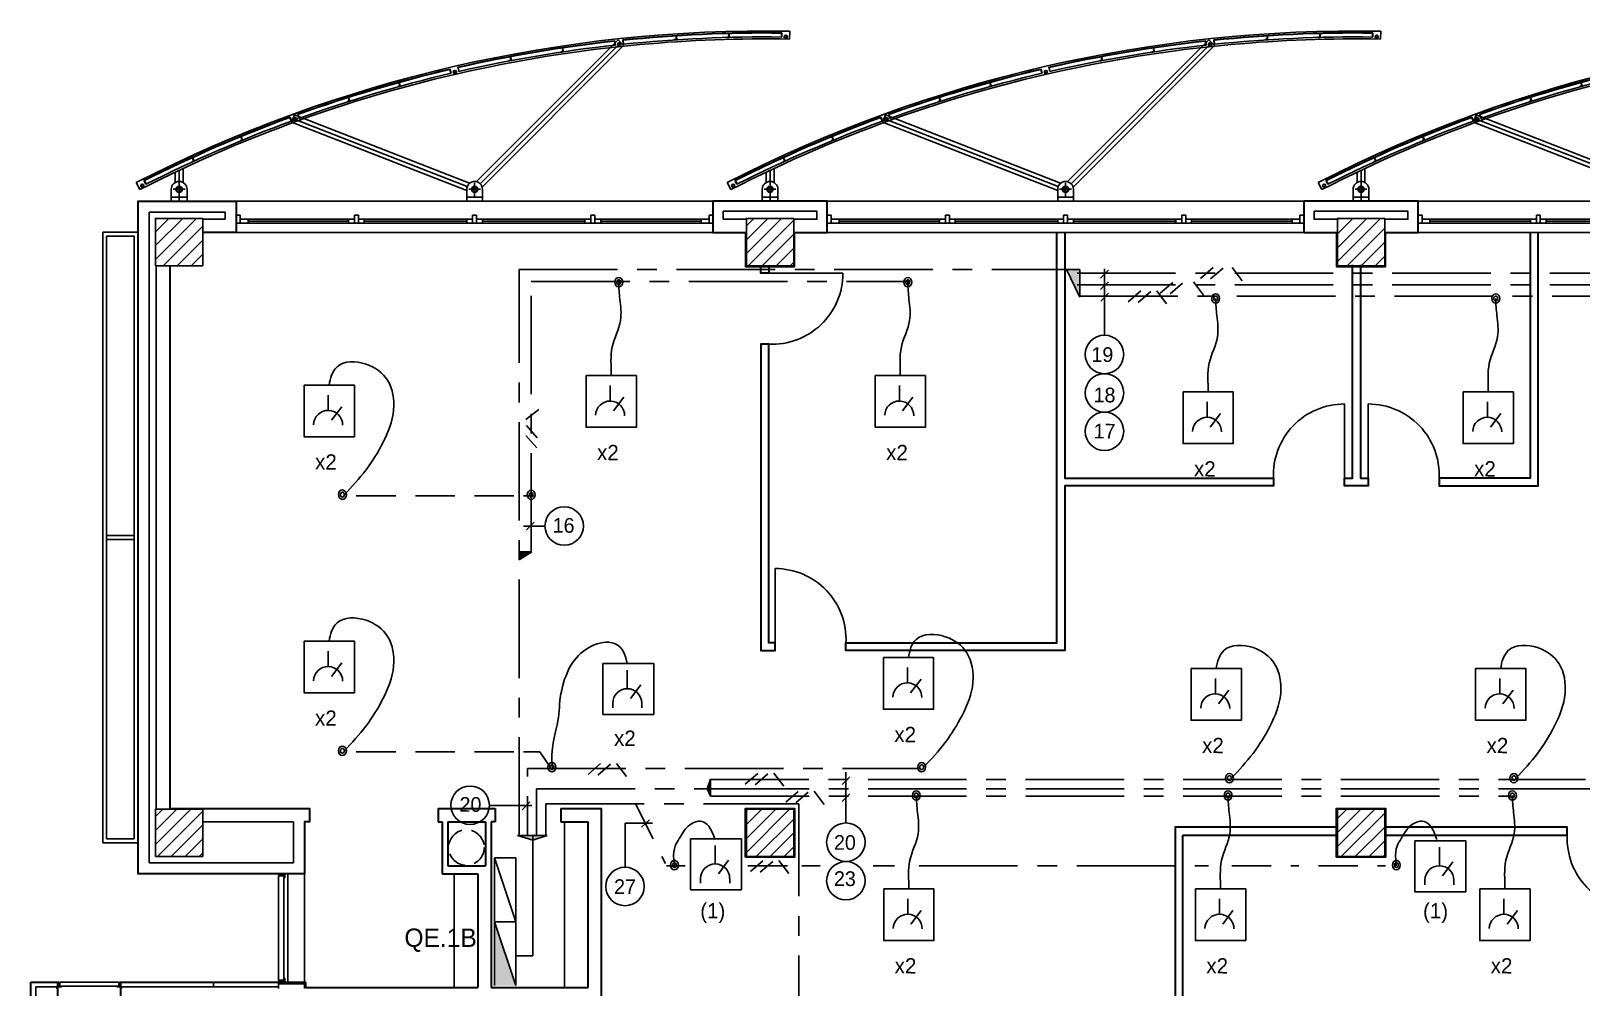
# Model space of a CAD drawing. Extents: x 21.2 to 81.9, y 10.7 to 70.
# Drawn here: x 27.15 to 46.83, y 57.77 to 69.92 of the extents above; entities that cross this region are included whole.
import ezdxf

# ---------------------------------------------------------------- set-up
doc = ezdxf.new("R2010")
doc.units = 0
doc.header["$MEASUREMENT"] = 0
for name, pattern in [('1st floor plan$0$Dash', [200, 100, -100]), ('1st floor plan$0$Hidden', [0.375, 0.25, -0.125]), ('Center', [2, 1.25, -0.25, 0.25, -0.25]), ('Dash-Dot', [1, 0.5, -0.25, 0, -0.25]), ('Dashed', [0.75, 0.5, -0.25])]:
    doc.linetypes.add(name, pattern=pattern)
for name, color, linetype in [('1st floor plan$0$1F', 15, 'Continuous'), ('1st floor plan$0$1FIN', 15, 'Continuous'), ('1st floor plan$0$2F', 7, 'Continuous'), ('1st floor plan$0$2FIN', 7, 'Continuous'), ('1st floor plan$0$CAI', 52, 'Continuous'), ('1st floor plan$0$Doors', 142, 'Continuous'), ('1st floor plan$0$FAC', 142, 'Continuous'), ('1st floor plan$0$FACH', 142, 'Continuous'), ('1st floor plan$0$Hatch', 15, 'Continuous'), ('1st floor plan$0$Pillars', 30, 'Continuous'), ('Xref_Plan', 7, 'Continuous')]:
    doc.layers.add(name, color=color, linetype=linetype)
for name, color, linetype, lineweight in [('1st floor plan$0$Interior Walls', 7, 'Continuous', 30), ('1st floor plan$0$Partitions', 7, 'Continuous', 30), ('Connections', 7, 'Continuous', 25), ('Devices', 5, 'Continuous', 25), ('Wiring', 7, 'Continuous', 25)]:
    doc.layers.add(name, color=color, linetype=linetype, lineweight=lineweight)

# ---------------------------------------------------------------- blocks, each defined once
blk = doc.blocks.new('Bola')
at = {"layer": 'Connections', "color": 7, "linetype": 'Continuous', "const_width": 0.2}
blk.add_lwpolyline([(-0.1, 0, 1), (0.1, 0, 1)], format="xyb", close=True, dxfattribs=at)
at = {"layer": 'Connections', "color": 7, "linetype": 'Continuous'}
blk.add_circle((0, 0), 0.2, dxfattribs=at)
blk = doc.blocks.new('R1')
at = {"color": 0, "linetype": 'ByBlock', "lineweight": -2}
for p, q in [((-0.184, 1.07), (-0.184, 1.264)), ((-0.145, 0.944), (-0.013, 1.117))]:
    blk.add_line(p, q, dxfattribs=at)
blk.add_lwpolyline([(-0.491, 1.392), (0.147, 1.392), (0.147, 0.736), (-0.491, 0.736)], close=True, dxfattribs=at)
blk.add_arc((-0.186, 0.886), 0.184, 359.2185, 179.2185, dxfattribs=at)
at = {"color": 0, "linetype": 'ByBlock', "lineweight": -2, "start_tangent": (0.685424, 0.728144), "end_tangent": (-0.106772, -0.994284)}
blk.add_spline([(0.02, -0.001), (0.295, 0.315), (0.508, 0.657), (0.645, 1.076), (0.568, 1.452), (0.295, 1.657), (-0.073, 1.623), (-0.172, 1.392)], degree=3, dxfattribs=at)
at = {"layer": 'Devices', "linetype": 'ByBlock', "lineweight": -2, "xscale": -0.2510903654909363, "yscale": 0.2989553822111439, "zscale": 0.2510903654909365, "rotation": 359.2184524543058}
blk.add_blockref('Bola', (-0.005, 0), dxfattribs=at)
at = {"color": 0, "linetype": 'ByBlock', "lineweight": -2}
blk.add_text('x2', height=0.1944, rotation=359.2185, dxfattribs=at).set_placement((-0.353, 0.32))
blk = doc.blocks.new('R2')
at = {"color": 0, "linetype": 'ByBlock', "lineweight": -2}
for p, q in [((-0.107, -1.505), (-0.107, -1.311)), ((-0.068, -1.632), (0.063, -1.459))]:
    blk.add_line(p, q, dxfattribs=at)
blk.add_lwpolyline([(-0.414, -1.184), (0.224, -1.184), (0.224, -1.84), (-0.414, -1.84)], close=True, dxfattribs=at)
blk.add_arc((-0.109, -1.69), 0.184, 359.2185, 179.2185, dxfattribs=at)
at = {"color": 0, "linetype": 'ByBlock', "lineweight": -2, "start_tangent": (0, 1), "end_tangent": (0, 1)}
blk.add_spline([(-0.095, -1.184), (-0.082, -0.82), (0.023, -0.483), (0.015, -0.214), (0, 0.003)], degree=3, dxfattribs=at)
at = {"layer": 'Devices', "linetype": 'ByBlock', "lineweight": -2, "xscale": -0.2510903654909363, "yscale": 0.2989553822111439, "zscale": 0.2510903654909365, "rotation": 359.2184524543058}
blk.add_blockref('Bola', (0, 0.003), dxfattribs=at)
at = {"color": 0, "linetype": 'ByBlock', "lineweight": -2}
blk.add_text('x2', height=0.1944, rotation=359.2185, dxfattribs=at).set_placement((-0.276, -2.255))
blk = doc.blocks.new('1st floor plan$0$Door 1')
blk.add_line((0, 0), (0, 0.941))
blk.add_arc((0, 0.041), 0.9, 357.3627, 90)
blk = doc.blocks.new('1st floor plan$0$BR 5')
at = {"color": 0}
for p, q in [((1.82, 2.046), (0.026, 0.247)), ((1.836, 1.991), (0.071, 0.221)), ((1.891, 1.975), (0.097, 0.176)), ((1.776, 2.03), (1.782, 1.98)), ((1.776, 2.03), (1.782, 1.98)), ((1.781, 2.035), (1.787, 1.98)), ((1.781, 2.035), (1.787, 1.98)), ((1.82, 2.046), (1.891, 1.975)), ((1.88, 2.046), (1.886, 1.991)), ((1.886, 2.041), (1.891, 1.991)), ((2.535, 2.051), (2.535, 2.046)), ((2.535, 2.051), (2.535, 2.046)), ((2.557, 2.098), (2.559, 2.053)), ((2.557, 2.098), (2.559, 2.053)), ((2.562, 2.098), (2.565, 2.048)), ((2.562, 2.098), (2.565, 2.048)), ((3.203, 2.082), (3.203, 2.077)), ((3.203, 2.082), (3.203, 2.077)), ((3.227, 2.128), (3.228, 2.083)), ((3.227, 2.128), (3.228, 2.083)), ((3.232, 2.128), (3.233, 2.078)), ((3.232, 2.128), (3.233, 2.078)), ((3.895, 2.133), (3.894, 2.083)), ((3.895, 2.133), (3.894, 2.083)), ((3.9, 2.138), (3.899, 2.083)), ((3.9, 2.138), (3.899, 2.083)), ((4, 2.156), (3.998, 2.056)), ((0.436, 1.784), (0.437, 1.779)), ((0.436, 1.784), (0.437, 1.779)), ((0.452, 1.833), (0.461, 1.788)), ((0.452, 1.833), (0.461, 1.788)), ((0.457, 1.833), (0.467, 1.784)), ((0.457, 1.833), (0.467, 1.784)), ((1.096, 1.896), (1.096, 1.891)), ((1.096, 1.896), (1.096, 1.891)), ((1.114, 1.944), (1.12, 1.899)), ((1.114, 1.944), (1.12, 1.899)), ((1.119, 1.945), (1.126, 1.895)), ((1.119, 1.945), (1.126, 1.895)), ((-0.314, 1.67), (-0.303, 1.622)), ((-0.31, 1.676), (-0.298, 1.623)), ((-0.213, 1.699), (-0.2, 1.645)), ((-0.213, 1.699), (-0.2, 1.645)), ((-0.207, 1.695), (-0.195, 1.647)), ((-0.207, 1.695), (-0.195, 1.647)), ((-0.973, 1.455), (-0.972, 1.45)), ((-0.961, 1.505), (-0.949, 1.462)), ((-0.956, 1.507), (-0.943, 1.458)), ((-1.614, 1.264), (-1.613, 1.259)), ((-1.604, 1.315), (-1.591, 1.272)), ((-1.599, 1.316), (-1.584, 1.268)), ((-2.345, 1.061), (-2.328, 1.014)), ((-2.342, 1.067), (-2.323, 1.016)), ((-2.342, 1.067), (-2.323, 1.016)), ((-2.287, 1.094), (-2.323, 1.001)), ((-2.323, 1.001), (-0.1, 0.135)), ((-2.287, 1.094), (-0.063, 0.228)), ((-2.278, 1.037), (-0.093, 0.186)), ((-2.248, 1.101), (-2.229, 1.05)), ((-2.242, 1.098), (-2.225, 1.051)), ((-2.968, 0.819), (-2.951, 0.777)), ((-2.963, 0.821), (-2.944, 0.774)), ((-2.974, 0.767), (-2.972, 0.763)), ((-3.7, 0.237), (-3.7, 0.414)), ((-3.587, 0.5), (-3.585, 0.495)), ((-3.583, 0.551), (-3.564, 0.51)), ((-3.578, 0.553), (-3.557, 0.508)), ((-4.295, 0.234), (-4.249, 0.145)), ((-4.196, 0.262), (-4.171, 0.213)), ((-4.19, 0.26), (-4.167, 0.215)), ((-3.8, 0.237), (-3.8, 0.367)), ((-3.75, 0.25), (-3.75, 0.391)), ((-3.75, -0.008), (-3.75, 0.308)), ((-3.75, 0.05), (-3.75, 0.233)), ((0, 0.05), (0, 0.233)), ((-3.85, 0), (-3.85, 0.15)), ((-3.65, 0.05), (-3.85, 0.05)), ((-3.825, 0.15), (-3.675, 0.15)), ((-3.65, 0), (-3.65, 0.15)), ((-0.1, 0), (-0.1, 0.15)), ((0.1, 0.05), (-0.1, 0.05)), ((-0.075, 0.15), (0.075, 0.15)), ((0.1, 0), (0.1, 0.15))]:
    blk.add_line(p, q, dxfattribs=at)
at = {"color": 0, "linetype": 'Continuous'}
blk.add_line((-0.15, 0), (0.15, 0), dxfattribs=at)
at = {"color": 0}
for centre, radius in [((1.836, 1.991), 0.02), ((1.836, 1.991), 0.015), ((3.949, 2.087), 0.02), ((3.949, 2.087), 0.015), ((-0.25, 1.639), 0.02), ((-0.25, 1.639), 0.015), ((-2.278, 1.037), 0.025), ((-2.278, 1.037), 0.015), ((-4.218, 0.195), 0.02), ((-4.218, 0.195), 0.015), ((-3.75, 0.15), 0.04), ((-3.75, 0.15), 0.03), ((0, 0.15), 0.04), ((0, 0.15), 0.03)]:
    blk.add_circle(centre, radius, dxfattribs=at)
at = {"color": 0, "linetype": 'Continuous'}
for radius, start, end in [(17.5, 88.9663, 117.1249), (17.4, 88.9654, 101.4942), (17.4, 101.4942, 117.1258)]:
    blk.add_arc((3.684, -15.341), radius, start, end, dxfattribs=at)
at = {"color": 0, "linetype": '1st floor plan$0$Dash'}
for radius, start, end in [(17.48, 96.2517, 102.8817), (17.48, 96.2517, 102.8817), (17.475, 96.2682, 102.8653), (17.475, 96.2682, 102.8653), (17.48, 89.2939, 95.924), (17.48, 89.2939, 95.924), (17.475, 89.3104, 95.9076), (17.475, 89.3104, 95.9076), (17.43, 93.7001, 93.7823), (17.43, 93.7001, 93.7823), (17.425, 93.6837, 93.7823), (17.425, 93.6837, 93.7823), (17.43, 91.5011, 91.5833), (17.43, 91.5011, 91.5833), (17.425, 91.4846, 91.5833), (17.425, 91.4846, 91.5833), (17.43, 100.6579, 100.74), (17.43, 100.6579, 100.74), (17.425, 100.6414, 100.7401), (17.425, 100.6414, 100.7401), (17.43, 98.4588, 98.541), (17.43, 98.4588, 98.541), (17.425, 98.4424, 98.5411), (17.425, 98.4424, 98.5411), (17.48, 103.2095, 109.8396), (17.475, 103.226, 109.8231), (17.43, 105.4166, 105.4988), (17.425, 105.4002, 105.4988), (17.43, 107.6156, 107.6978), (17.425, 107.5992, 107.6978), (17.48, 110.1673, 116.7973), (17.475, 110.1838, 116.7809), (17.43, 112.3744, 112.4565), (17.425, 112.3579, 112.4566), (17.43, 114.5734, 114.6556), (17.425, 114.5569, 114.6556)]:
    blk.add_arc((3.684, -15.341), radius, start, end, dxfattribs=at)
at = {"color": 0}
for centre, radius, start, end in [((3.684, -15.341), 17.425, 96.2523, 102.8813), ((3.684, -15.341), 17.425, 96.2523, 102.8813), ((3.684, -15.341), 17.425, 89.2945, 95.9235), ((3.684, -15.341), 17.425, 103.2101, 109.839), ((3.684, -15.341), 17.425, 110.1678, 116.7968), ((-3.75, 0.15), 0.1, 0, 180), ((0, 0.15), 0.1, 0, 180)]:
    blk.add_arc(centre, radius, start, end, dxfattribs=at)
blk = doc.blocks.new('1st floor plan$0$J1')
at = {"layer": '1st floor plan$0$2F', "linetype": 'Continuous'}
for p, q in [((6.05, 0.4), (0, 0.4)), ((6.05, 0), (0, 0))]:
    blk.add_line(p, q, dxfattribs=at)
at = {"layer": '1st floor plan$0$CAI'}
for p, q in [((0, 0.22), (0.05, 0.22)), ((0, 0.12), (0, 0.22)), ((3, 0.22), (3, 0.12)), ((3.05, 0.22), (3.05, 0.12)), ((6.05, 0.22), (6.05, 0.12)), ((2.925, 0.17), (2.925, 0.12)), ((3.125, 0.17), (3.125, 0.12))]:
    blk.add_line(p, q, dxfattribs=at)
at = {"layer": '1st floor plan$0$CAI', "linetype": 'Continuous'}
for p, q in [((0.05, 0.22), (0.05, 0.12)), ((1.55, 0.22), (1.5, 0.22)), ((1.5, 0.22), (1.5, 0.12)), ((1.55, 0.22), (1.55, 0.12)), ((3.05, 0.22), (3, 0.22)), ((4.55, 0.22), (4.5, 0.22)), ((4.5, 0.22), (4.5, 0.12)), ((4.55, 0.22), (4.55, 0.12)), ((6, 0.22), (6.05, 0.22)), ((6, 0.22), (6, 0.12)), ((6.05, 0.12), (0, 0.12)), ((1.5, 0.17), (0.05, 0.17)), ((0.15, 0.17), (0.15, 0.12)), ((1.425, 0.12), (1.425, 0.17)), ((1.55, 0.12), (1.5, 0.12)), ((3, 0.17), (1.55, 0.17)), ((1.625, 0.17), (1.625, 0.12)), ((4.5, 0.17), (3.05, 0.17)), ((4.425, 0.17), (4.425, 0.12)), ((6, 0.17), (4.55, 0.17)), ((4.625, 0.12), (4.625, 0.17)), ((5.9, 0.17), (5.9, 0.12))]:
    blk.add_line(p, q, dxfattribs=at)
at = {"layer": '1st floor plan$0$CAI', "color": 15}
for p, q in [((0.15, 0.145), (1.425, 0.145)), ((2.925, 0.145), (1.625, 0.145)), ((3.125, 0.145), (4.425, 0.145)), ((5.9, 0.145), (4.625, 0.145))]:
    blk.add_line(p, q, dxfattribs=at)
blk = doc.blocks.new('1st floor plan$0$P2')
at = {"layer": '1st floor plan$0$Hatch'}
h = blk.add_hatch(dxfattribs=at)
h.set_pattern_fill('ANSI31', color=256, style=0)
h.set_pattern_definition([(45, (-41.75321, -29.09718), (-0.08838835, 0.08838835), [])])
h.paths.add_polyline_path([(-0.3, 0.3), (-0.3, -0.3), (0.3, -0.3), (0.3, 0.3)])
at = {"layer": '1st floor plan$0$Pillars'}
blk.add_lwpolyline([(-0.3, -0.3), (0.3, -0.3), (0.3, 0.3), (-0.3, 0.3)], close=True, dxfattribs=at)
blk = doc.blocks.new('1st floor plan$0$P1')
at = {"layer": '1st floor plan$0$1F'}
blk.add_lwpolyline([(-0.3, 0.29), (-0.595, 0.29), (-0.595, 0.39), (0.595, 0.39), (0.595, 0.29), (0.3, 0.29)], dxfattribs=at)
at = {"layer": '1st floor plan$0$Partitions'}
blk.add_lwpolyline([(-0.725, 0.12), (-0.31, 0.12), (-0.31, -0.31), (0.31, -0.31), (0.31, 0.12), (0.725, 0.12), (0.725, 0.52), (-0.725, 0.52)], close=True, dxfattribs=at)
at = {"layer": '1st floor plan$0$Interior Walls'}
blk.add_blockref('1st floor plan$0$P2', (0, 0), dxfattribs=at)
blk = doc.blocks.new('1st floor plan$0$P5')
at = {"layer": '1st floor plan$0$Partitions'}
blk.add_lwpolyline([(-0.31, -0.31), (-0.31, 0.31), (0.31, 0.31), (0.31, -0.31)], close=True, dxfattribs=at)
at = {"layer": '1st floor plan$0$Interior Walls'}
blk.add_blockref('1st floor plan$0$P2', (0, 0), dxfattribs=at)
blk = doc.blocks.new('1st floor plan')
at = {"layer": '1st floor plan$0$1FIN'}
for p, q in [((28.646, 59.357), (28.646, 67.617)), ((29.611, 67.617), (28.646, 67.617)), ((29.611, 67.527), (29.326, 67.527)), ((29.611, 67.527), (29.611, 67.617)), ((29.336, 67.357), (29.326, 67.357)), ((28.736, 60.037), (28.736, 66.937)), ((28.906, 66.927), (28.906, 66.937)), ((28.906, 60.047), (28.906, 60.037)), ((30.478, 59.877), (29.326, 59.877)), ((30.478, 59.877), (30.478, 59.357)), ((30.478, 59.357), (28.646, 59.357)), ((30.366, 59.212), (30.286, 59.212)), ((30.286, 59.202), (30.286, 59.212)), ((30.356, 59.202), (30.286, 59.202)), ((30.286, 57.867), (30.286, 59.192)), ((30.356, 59.192), (30.286, 59.192)), ((30.356, 57.892), (30.356, 59.202)), ((30.366, 59.167), (30.356, 59.167)), ((30.366, 59.212), (30.366, 59.167)), ((30.618, 59.217), (30.618, 57.842)), ((30.366, 57.892), (30.356, 57.892)), ((30.356, 57.857), (30.356, 57.892)), ((30.366, 57.847), (30.366, 57.892)), ((27.491, 57.782), (27.491, 57.842)), ((27.501, 57.842), (27.491, 57.842)), ((27.491, 57.782), (27.536, 57.782)), ((27.501, 57.792), (27.501, 57.842)), ((27.501, 57.792), (27.536, 57.792)), ((27.511, 57.842), (28.261, 57.842)), ((27.511, 57.792), (27.511, 57.842)), ((27.536, 57.792), (28.236, 57.792)), ((27.536, 57.782), (27.536, 57.792)), ((28.236, 57.782), (28.236, 57.792)), ((28.271, 57.792), (28.236, 57.792)), ((28.281, 57.782), (28.236, 57.782)), ((28.261, 57.792), (28.261, 57.842)), ((28.271, 57.842), (28.281, 57.842)), ((28.271, 57.792), (28.271, 57.842)), ((28.281, 57.782), (28.281, 57.842)), ((30.356, 57.867), (30.286, 57.867)), ((30.286, 57.857), (30.286, 57.847)), ((30.356, 57.857), (30.286, 57.857)), ((30.366, 57.847), (30.286, 57.847))]:
    blk.add_line(p, q, dxfattribs=at)
at = {"layer": '1st floor plan$0$2FIN'}
for p, q in [((33.916, 57.772), (33.916, 59.877)), ((30.406, 57.842), (30.406, 59.217)), ((32.516, 59.217), (32.516, 57.772)), ((27.206, 54.492), (27.206, 57.782)), ((27.486, 57.782), (27.206, 57.782)), ((27.476, 57.762), (27.476, 57.782)), ((28.286, 57.782), (30.286, 57.782)), ((28.296, 57.762), (28.296, 57.782)), ((29.461, 57.842), (29.461, 57.782)), ((30.286, 57.842), (30.286, 57.762)), ((30.616, 57.822), (30.286, 57.822)), ((30.616, 57.762), (30.616, 57.822))]:
    blk.add_line(p, q, dxfattribs=at)
at = {"layer": '1st floor plan$0$2FIN', "linetype": '1st floor plan$0$Hidden'}
blk.add_circle((32.672, 59.55), 0.225, dxfattribs=at)
at = {"layer": '1st floor plan$0$FAC'}
for p, q in [((28.056, 59.612), (28.056, 67.362)), ((28.506, 67.362), (28.056, 67.362)), ((28.106, 59.662), (28.106, 67.312)), ((28.456, 67.312), (28.106, 67.312)), ((28.456, 59.662), (28.456, 67.312)), ((28.456, 63.512), (28.106, 63.512)), ((28.456, 63.462), (28.106, 63.462)), ((28.456, 59.662), (28.106, 59.662)), ((28.506, 59.612), (28.056, 59.612))]:
    blk.add_line(p, q, dxfattribs=at)
at = {"layer": '1st floor plan$0$Interior Walls'}
blk.add_line((41.766, 52.349), (41.766, 59.709), dxfattribs=at)
for points in [[(40.266, 67.357), (40.266, 64.24), (42.915, 64.24), (42.915, 64.14), (40.266, 64.14), (40.266, 62.051), (37.489, 62.051), (37.489, 62.151), (40.166, 62.151), (40.166, 67.357)], [(46.172, 67.357), (46.172, 64.24), (45.017, 64.24), (45.017, 64.14), (46.272, 64.14), (46.272, 67.357)], [(36.51, 66.937), (36.51, 66.84), (36.41, 66.84), (36.41, 66.937)], [(44.019, 66.949), (44.019, 64.24), (44.118, 64.24), (44.118, 64.14), (43.814, 64.14), (43.814, 64.24), (43.919, 64.24), (43.919, 66.949)], [(43.716, 59.809), (41.666, 59.809), (41.666, 52.349)], [(41.766, 59.709), (43.716, 59.709)], [(44.336, 59.709), (46.642, 59.709), (46.642, 59.809), (44.336, 59.809)]]:
    blk.add_lwpolyline(points, dxfattribs=at)
blk.add_lwpolyline([(36.59, 62.151), (36.51, 62.151), (36.51, 65.94), (36.41, 65.94), (36.41, 62.051), (36.59, 62.051)], close=True, dxfattribs=at)
at = {"layer": '1st floor plan$0$Partitions'}
for p, q in [((32.315, 60.047), (33.038, 60.047)), ((32.315, 60.047), (32.315, 59.877)), ((33.038, 60.047), (33.038, 59.877)), ((33.871, 60.047), (34.386, 60.047)), ((33.871, 60.047), (33.871, 59.877)), ((34.386, 57.612), (34.386, 60.047)), ((32.315, 59.877), (32.366, 59.877)), ((32.366, 59.877), (32.366, 59.217)), ((32.436, 59.877), (32.916, 59.877)), ((32.436, 59.877), (32.436, 59.317)), ((32.916, 59.877), (32.916, 59.317)), ((32.986, 59.877), (32.986, 57.772)), ((33.038, 59.877), (32.986, 59.877)), ((33.871, 59.877), (34.216, 59.877)), ((34.216, 57.772), (34.216, 59.877)), ((32.436, 59.317), (32.916, 59.317)), ((32.366, 59.217), (32.816, 59.217)), ((32.816, 59.217), (32.816, 57.772)), ((27.146, 54.432), (27.146, 57.842)), ((27.146, 57.842), (27.486, 57.842)), ((27.486, 54.432), (27.486, 57.842)), ((28.286, 57.842), (30.636, 57.842)), ((28.286, 57.502), (28.286, 57.842)), ((30.636, 57.772), (30.636, 57.842)), ((30.636, 57.772), (32.816, 57.772)), ((32.986, 57.772), (34.216, 57.772))]:
    blk.add_line(p, q, dxfattribs=at)
blk.add_lwpolyline([(28.906, 66.927), (28.906, 60.047), (30.681, 60.047), (30.681, 59.877), (30.618, 59.877), (30.618, 59.217), (28.506, 59.217), (28.506, 67.757), (29.751, 67.757), (29.751, 67.357), (29.336, 67.357)], dxfattribs=at)
for p in [(36.526, 67.237), (44.026, 67.237)]:
    blk.add_blockref('1st floor plan$0$P1', p)
at = {"layer": '1st floor plan$0$2FIN'}
for p in [(29.751, 67.357), (37.251, 67.357), (44.751, 67.357)]:
    blk.add_blockref('1st floor plan$0$J1', p, dxfattribs=at)
at = {"layer": '1st floor plan$0$Doors'}
for p, rotation in [((36.51, 66.84), 270), ((47.542, 59.709), 180)]:
    blk.add_blockref('1st floor plan$0$Door 1', p, dxfattribs=dict(at, rotation=rotation))
at = {"layer": '1st floor plan$0$Doors', "xscale": -1}
blk.add_blockref('1st floor plan$0$Door 1', (43.814, 64.24), dxfattribs=at)
at = {"layer": '1st floor plan$0$Doors'}
for p in [(44.118, 64.24), (36.59, 62.151)]:
    blk.add_blockref('1st floor plan$0$Door 1', p, dxfattribs=at)
at = {"layer": '1st floor plan$0$FACH'}
for p in [(32.776, 67.757), (40.276, 67.757), (47.776, 67.757)]:
    blk.add_blockref('1st floor plan$0$BR 5', p, dxfattribs=at)
at = {"layer": '1st floor plan$0$Interior Walls'}
blk.add_blockref('1st floor plan$0$P5', (44.026, 59.737), dxfattribs=at)
at = {"layer": '1st floor plan$0$Partitions'}
for name, p in [('1st floor plan$0$P2', (29.026, 67.237)), ('1st floor plan$0$P2', (29.026, 59.737)), ('1st floor plan$0$P5', (36.526, 59.737))]:
    blk.add_blockref(name, p, dxfattribs=at)

msp = doc.modelspace()

# ---------------------------------------------------------------- linework, layer by layer
at = {"layer": 'Devices', "linetype": 'Center'}
for p, q in [((33.495, 63.306), (33.495, 66.736)), ((33.495, 66.736), (38.294, 66.736)), ((37.834, 59.319), (38.103, 59.319)), ((38.418, 59.319), (42.09, 59.319))]:
    msp.add_line(p, q, dxfattribs=at)
at = {"layer": 'Devices'}
for p, q in [((40.456, 66.536), (40.289, 66.89)), ((40.456, 66.89), (40.456, 66.536)), ((33.333, 63.295), (33.494, 63.295)), ((33.502, 63.306), (33.34, 63.201)), ((33.341, 63.306), (33.502, 63.306)), ((33.741, 60.566), (33.604, 60.766)), ((35.212, 59.319), (35.449, 59.319))]:
    msp.add_line(p, q, dxfattribs=at)
at = {"layer": 'Devices', "color": 7}
for p, q in [((40.819, 66.878), (40.721, 66.78)), ((40.819, 66.732), (40.721, 66.634)), ((40.77, 66.899), (40.77, 66.055)), ((40.82, 66.586), (40.722, 66.488)), ((33.395, 63.632), (33.669, 63.632)), ((33.534, 63.679), (33.436, 63.582)), ((37.538, 60.449), (37.44, 60.352)), ((37.489, 60.508), (37.489, 59.866)), ((37.538, 60.233), (37.44, 60.135)), ((32.963, 60.083), (33.502, 60.083)), ((33.477, 60.129), (33.379, 60.031)), ((34.685, 59.858), (35.033, 59.858)), ((34.685, 59.858), (34.685, 59.3)), ((34.994, 59.904), (34.896, 59.807))]:
    msp.add_line(p, q, dxfattribs=at)
at = {"layer": 'Devices', "linetype": 'Dashed'}
for p, q in [((33.275, 64.017), (31.123, 64.017)), ((33.495, 64.017), (33.396, 64.017)), ((33.275, 60.766), (31.123, 60.766)), ((33.604, 60.766), (33.396, 60.766))]:
    msp.add_line(p, q, dxfattribs=at)
at = {"layer": 'Devices', "linetype": 'Continuous'}
for p, q in [((34.402, 61.885), (35.05, 61.885)), ((34.402, 61.238), (34.402, 61.885)), ((35.05, 61.238), (35.05, 61.885)), ((34.714, 61.803), (34.714, 61.568)), ((34.755, 61.442), (34.884, 61.617)), ((35.05, 61.238), (34.402, 61.238)), ((34.53, 61.383), (34.53, 61.325)), ((34.899, 61.383), (34.899, 61.325)), ((35.517, 59.012), (35.517, 59.659)), ((35.517, 59.659), (36.165, 59.659)), ((36.165, 59.012), (36.165, 59.659)), ((35.829, 59.578), (35.829, 59.342)), ((44.708, 58.989), (44.708, 59.636)), ((44.708, 59.636), (45.355, 59.636)), ((45.02, 59.555), (45.02, 59.319)), ((45.355, 58.989), (45.355, 59.636)), ((35.87, 59.216), (35.999, 59.391)), ((45.061, 59.193), (45.189, 59.368)), ((35.645, 59.158), (35.645, 59.099)), ((36.014, 59.158), (36.014, 59.099)), ((44.836, 59.135), (44.836, 59.076)), ((45.204, 59.135), (45.204, 59.076)), ((36.165, 59.012), (35.517, 59.012)), ((45.355, 58.989), (44.708, 58.989))]:
    msp.add_line(p, q, dxfattribs=at)
at = {"layer": 'Devices', "linetype": 'Dash-Dot'}
for p, q in [((34.816, 60.107), (35.212, 59.319)), ((36.245, 59.319), (36.85, 59.319)), ((36.931, 59.319), (37.162, 59.319)), ((42.386, 59.319), (44.51, 59.319))]:
    msp.add_line(p, q, dxfattribs=at)
at = {"layer": 'Devices', "color": 1}
for p, q in [((33.028, 57.798), (33.028, 59.42)), ((33.028, 59.42), (33.298, 59.42)), ((33.028, 59.42), (33.298, 58.609)), ((33.298, 59.42), (33.298, 57.798)), ((33.028, 58.609), (33.298, 57.798)), ((33.298, 58.609), (33.028, 58.609))]:
    msp.add_line(p, q, dxfattribs=at)
at = {"layer": 'Devices'}
for points in [[(33.763, 60.551), (33.757, 60.646), (33.758, 60.733), (33.764, 60.81), (33.774, 60.88), (33.786, 60.944), (33.8, 61.002), (33.813, 61.056), (33.825, 61.106), (33.834, 61.153), (33.841, 61.199), (33.845, 61.243), (33.849, 61.285), (33.852, 61.328), (33.855, 61.37), (33.859, 61.413), (33.864, 61.456), (33.871, 61.501), (33.881, 61.548), (33.892, 61.594), (33.904, 61.641), (33.919, 61.687), (33.936, 61.732), (33.954, 61.776), (33.973, 61.818), (33.995, 61.857), (34.018, 61.894), (34.042, 61.928), (34.068, 61.96), (34.096, 61.989), (34.125, 62.017), (34.156, 62.042), (34.189, 62.066), (34.222, 62.087), (34.258, 62.106), (34.294, 62.122), (34.331, 62.135), (34.368, 62.146), (34.406, 62.153), (34.443, 62.156), (34.48, 62.156), (34.517, 62.151), (34.553, 62.141), (34.587, 62.124), (34.618, 62.098), (34.647, 62.063), (34.673, 62.017), (34.696, 61.959), (34.713, 61.886)], [(35.311, 59.319), (35.304, 59.39), (35.302, 59.448), (35.305, 59.496), (35.311, 59.534), (35.321, 59.566), (35.332, 59.594), (35.345, 59.618), (35.359, 59.641), (35.373, 59.664), (35.387, 59.688), (35.402, 59.713), (35.417, 59.736), (35.432, 59.76), (35.449, 59.782), (35.467, 59.802), (35.486, 59.821), (35.506, 59.838), (35.527, 59.852), (35.549, 59.864), (35.572, 59.874), (35.595, 59.88), (35.619, 59.883), (35.641, 59.883), (35.664, 59.88), (35.686, 59.872), (35.707, 59.861), (35.727, 59.844), (35.747, 59.821), (35.767, 59.791), (35.787, 59.754), (35.806, 59.708), (35.826, 59.653)], [(44.473, 59.319), (44.466, 59.39), (44.464, 59.448), (44.467, 59.496), (44.473, 59.534), (44.483, 59.566), (44.494, 59.594), (44.507, 59.618), (44.521, 59.641), (44.535, 59.664), (44.549, 59.688), (44.564, 59.713), (44.579, 59.736), (44.594, 59.76), (44.611, 59.782), (44.629, 59.802), (44.647, 59.821), (44.668, 59.838), (44.689, 59.852), (44.711, 59.864), (44.734, 59.874), (44.757, 59.88), (44.78, 59.883), (44.803, 59.883), (44.826, 59.88), (44.847, 59.872), (44.868, 59.861), (44.889, 59.844), (44.909, 59.821), (44.929, 59.791), (44.948, 59.754), (44.968, 59.708), (44.988, 59.653)]]:
    msp.add_lwpolyline(points, dxfattribs=at)
at = {"layer": 'Devices', "color": 7}
for centre in [(40.77, 65.81), (40.77, 65.322), (40.77, 64.834), (33.913, 63.632), (32.719, 60.087), (37.488, 59.618), (34.685, 59.056), (37.488, 59.129)]:
    msp.add_circle(centre, 0.244, dxfattribs=at)
at = {"layer": 'Devices', "linetype": 'Continuous'}
for centre in [(34.714, 61.383), (35.829, 59.158), (45.02, 59.135)]:
    msp.add_arc(centre, 0.184, 0, 180, dxfattribs=at)
at = {"layer": 'Devices'}
for points in [[(40.289, 66.89), (40.456, 66.89), (40.456, 66.536)], [(33.34, 63.201), (33.502, 63.306), (33.341, 63.306)]]:
    msp.add_solid(points, dxfattribs=at)
at = {"layer": 'Devices', "color": 1}
msp.add_solid([(33.028, 58.609), (33.028, 57.798), (33.298, 57.798)], dxfattribs=at)
at = {"layer": 'Wiring', "color": 6, "linetype": 'Center'}
for p, q in [((33.34, 59.702), (33.34, 66.89)), ((33.34, 66.89), (40.456, 66.89)), ((33.563, 60.297), (35.769, 60.297)), ((35.77, 60.297), (47.24, 60.297)), ((33.68, 60.107), (36.891, 60.107)), ((36.891, 52.931), (36.891, 60.107))]:
    msp.add_line(p, q, dxfattribs=at)
at = {"layer": 'Wiring', "linetype": 'Center'}
for p, q in [((40.423, 66.84), (72.084, 66.84)), ((40.423, 66.694), (60.767, 66.694)), ((40.45, 66.548), (49.662, 66.548)), ((33.446, 60.554), (38.436, 60.554)), ((35.769, 60.416), (46.873, 60.416)), ((35.77, 60.202), (45.928, 60.202))]:
    msp.add_line(p, q, dxfattribs=at)
at = {"layer": 'Wiring'}
for p, q in [((41.9, 66.73), (42.026, 66.563)), ((42.149, 66.913), (41.99, 66.776)), ((42.276, 66.905), (42.117, 66.768)), ((42.391, 66.913), (42.518, 66.745)), ((41.23, 66.616), (41.072, 66.479)), ((41.357, 66.608), (41.198, 66.471)), ((41.433, 66.619), (41.559, 66.451)), ((41.636, 66.724), (41.477, 66.587)), ((41.762, 66.716), (41.604, 66.579)), ((33.425, 64.985), (33.592, 65.112)), ((33.427, 64.783), (33.564, 64.624)), ((33.435, 64.909), (33.572, 64.751)), ((34.374, 60.615), (34.216, 60.478)), ((34.501, 60.607), (34.342, 60.471)), ((34.577, 60.618), (34.703, 60.451)), ((36.37, 60.492), (36.211, 60.355)), ((36.497, 60.484), (36.338, 60.347)), ((36.573, 60.495), (36.699, 60.328)), ((36.883, 60.261), (36.724, 60.125)), ((37.01, 60.254), (36.851, 60.117)), ((37.086, 60.264), (37.212, 60.097)), ((36.434, 59.383), (36.276, 59.247)), ((36.561, 59.375), (36.402, 59.239)), ((36.637, 59.386), (36.763, 59.219))]:
    msp.add_line(p, q, dxfattribs=at)
at = {"layer": 'Wiring', "linetype": 'Dash-Dot'}
msp.add_line((33.446, 59.702), (33.446, 60.554), dxfattribs=at)
at = {"layer": 'Wiring', "color": 6}
for p, q in [((33.563, 59.702), (33.563, 60.297)), ((35.77, 60.418), (35.728, 60.296)), ((35.728, 60.296), (35.77, 60.202)), ((35.77, 60.202), (35.77, 60.418)), ((33.68, 59.702), (33.68, 60.107))]:
    msp.add_line(p, q, dxfattribs=at)
at = {"layer": 'Wiring', "color": 5}
for p, q in [((33.515, 59.643), (33.322, 59.701)), ((33.322, 59.701), (33.695, 59.701)), ((33.695, 59.701), (33.515, 59.643)), ((33.515, 58.176), (33.515, 59.701)), ((33.296, 58.176), (33.515, 58.176))]:
    msp.add_line(p, q, dxfattribs=at)
at = {"layer": 'Wiring', "color": 6}
msp.add_solid([(35.77, 60.418), (35.77, 60.202), (35.729, 60.297)], dxfattribs=at)
at = {"layer": 'Wiring', "color": 5}
msp.add_solid([(33.322, 59.701), (33.695, 59.701), (33.515, 59.643)], dxfattribs=at)

# ---------------------------------------------------------------- block references
at = {"layer": 'Devices'}
for name, p in [('R2', (34.605, 66.725)), ('R2', (38.274, 66.725)), ('R2', (42.181, 66.518)), ('R2', (45.736, 66.518)), ('R1', (31.103, 64.03)), ('R1', (31.103, 60.779)), ('R1', (38.455, 60.57)), ('R1', (42.361, 60.431)), ('R1', (45.971, 60.431)), ('R2', (38.382, 60.209)), ('R2', (42.338, 60.209)), ('R2', (45.947, 60.209))]:
    msp.add_blockref(name, p, dxfattribs=at)
at = {"layer": 'Devices', "xscale": -0.2510903654909349, "yscale": 0.2989553822111439, "zscale": 0.2510903654909365}
for p in [(33.494, 64.028), (33.757, 60.57), (35.312, 59.328), (44.474, 59.328)]:
    msp.add_blockref('Bola', p, dxfattribs=at)
at = {"layer": 'Xref_Plan'}
msp.add_blockref('1st floor plan', (0, 0), dxfattribs=at)

# ---------------------------------------------------------------- texts
at = {"layer": 'Devices', "linetype": 'Continuous'}
for s, p in [('19', (40.604, 65.716)), ('18', (40.631, 65.203)), ('17', (40.631, 64.744)), ('16', (33.766, 63.548)), ('20', (32.584, 60.005)), ('20', (37.336, 59.522)), ('23', (37.336, 59.063)), ('27', (34.545, 58.961))]:
    msp.add_text(s, height=0.1866, rotation=359.6075, dxfattribs=at).set_placement(p)
for s, height, p in [('x2', 0.1944, (34.546, 60.841)), ('(1)', 0.1944, (35.64, 58.65)), ('(1)', 0.1944, (44.813, 58.65)), ('QE.1B', 0.2333, (31.885, 58.289))]:
    msp.add_text(s, height=height, dxfattribs=at).set_placement(p)

doc.saveas('drawing.dxf')
